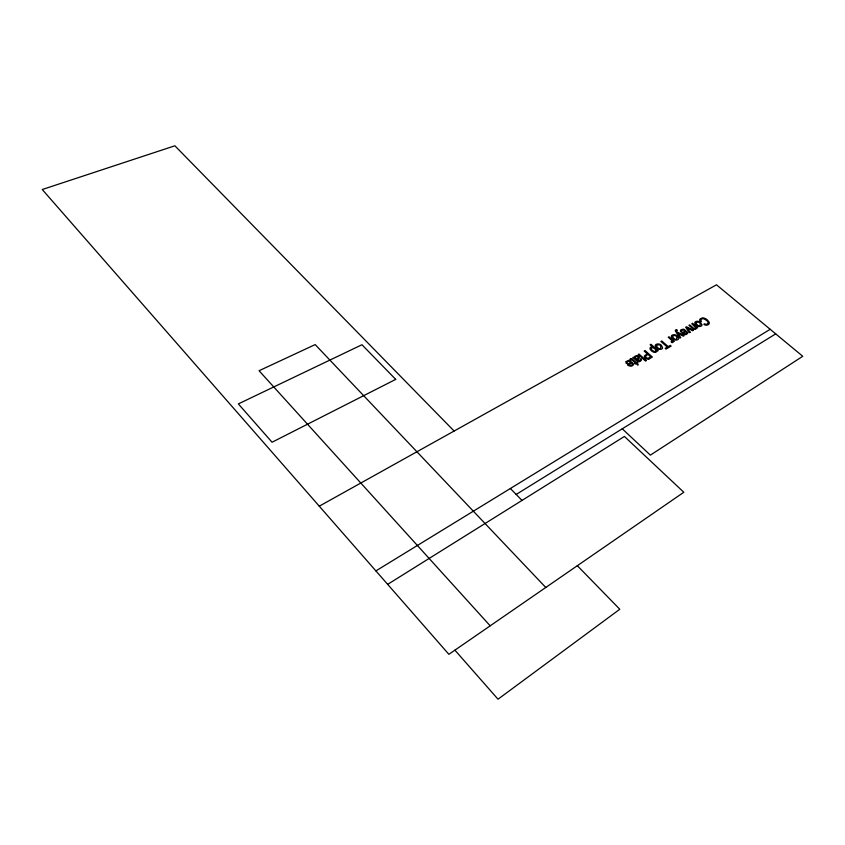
<?xml version="1.0" encoding="UTF-8"?>
<svg xmlns="http://www.w3.org/2000/svg" width="845" height="845" viewBox="0 0 845 845"><rect width="100%" height="100%" fill="white"/><g stroke="black" fill="none" stroke-linecap="round" stroke-linejoin="round"><path stroke-width="1.27" d="M638.345 358.924L637.373 360.255M387.665 584.36L624.413 436.442L683.806 492.255L448.875 654.326L42.25 189.523L174.873 145.794L454.103 431.034M516.179 494.441L775.689 333.87M375.898 570.903L770.175 329.296M646.362 355.449L648.03 354.488L650.629 356.801L648.981 357.762A5.799 3.876 23.3 0 1 648.136 358.185A1.806 1.204 23.4 0 1 645.675 356.537M628.838 364.607L631.733 362.938A2.26 1.532 23.1 0 1 632.144 364.765A2.26 1.532 23.1 0 1 630.138 365.293A2.493 1.69 23.1 0 1 628.87 364.596M319.273 506.187L716.486 284.807L802.75 356.284L650.365 455.128L622.258 428.795M630.581 358.798L631.004 358.671A1.31 0.887 23 0 1 631.986 358.819L636.179 362.452L637.51 362.737L636.887 363.086L638.197 364.269L637.922 365.23L636.074 363.572L635.25 364.047L634.542 363.403L635.366 362.928L631.722 359.716M694.601 329.349L694.241 329.328A1.532 0.982 24 0 1 693.903 329.244A2.408 1.542 24 0 1 693.016 328.821M638.334 361.723L638.82 361.734A3.031 2.039 23.2 0 0 639.369 361.649L639.961 361.428A7.256 4.88 23 0 0 640.425 361.164L640.932 360.762A4.162 2.799 23.2 0 0 641.207 360.445L641.418 359.875A2.049 1.373 23.2 0 0 641.376 359.421C640.563 357.699 640.161 359.199 640.003 360.255A4.415 2.968 23.1 0 1 639.475 360.604L637.384 360.266M693.016 328.821L692.646 328.557A13.404 8.545 24.1 0 1 692.118 328.113L688.918 325.367L689.678 324.934L693.618 328.219A1.405 0.898 24 0 0 695.044 328.304A2.229 1.436 24 0 0 695.351 328.124A1.922 1.236 24 0 0 695.615 327.617L691.791 323.719L692.551 323.276L697.78 327.754L696.449 327.987A2.44 1.563 24 0 1 696.291 328.578L695.984 328.906A2.989 1.922 24 0 1 694.611 329.36M630.729 359.981L629.821 359.336A4.457 3.01 23.1 0 1 630.571 358.787M510.369 488.505L522.02 500.409M577.336 565.706L619.786 609.256L498.022 699.206L454.906 650.164M545.775 587.476L315.174 344.591L259.066 370.733L490.184 625.818M656.787 350.77L658.213 350.717L650.925 344.274L650.122 344.739L652.731 347.031A2.619 1.732 23.4 0 0 651.717 346.915M673.021 341.834L672.778 341.063L674.268 341.401L669.008 336.817L668.237 337.261L670.962 339.648A4.922 3.232 23.6 0 1 671.87 340.62A1.267 0.824 23.7 0 1 671.807 341.655A2.007 1.32 23.7 0 1 671.057 341.813L672.071 342.658A2.398 1.563 23.7 0 0 672.683 342.447A1.415 0.929 23.7 0 0 673.011 341.993M701.931 324.839A3.56 2.271 24 0 1 699.892 326.466A3.56 2.271 24 0 1 696.301 325.177C691.231 321.269 699.977 319.421 701.339 323.73A2.979 1.901 24 0 1 701.709 324.776M678.577 338.38A3.612 2.355 23.7 0 1 676.454 340.06A3.612 2.355 23.7 0 1 672.821 338.75C667.761 334.842 676.602 332.74 677.996 337.25A3.021 1.965 23.7 0 1 678.355 338.327M662.575 347.654A3.644 2.408 23.5 0 1 660.41 349.376A3.644 2.408 23.5 0 1 656.734 348.045C651.643 344.042 660.621 341.94 662.005 346.503A3.053 2.017 23.5 0 1 662.353 347.601M651.706 346.904A2.387 1.584 23.4 0 0 650.798 347.168A3.074 2.039 23.4 0 0 650.122 347.929L650.069 348.077A3 1.986 23.4 0 0 650.132 349.038L650.28 349.386A4.542 3.01 23.4 0 0 650.914 350.284L651.083 350.464A5.218 3.464 23.4 0 0 653.069 351.911L653.713 352.164A2.852 1.891 23.4 0 0 655.847 352.185L656.618 351.657A2.081 1.384 23.5 0 0 656.787 351.298A2.651 1.764 23.5 0 0 656.787 350.77M652.963 347.76A3.528 2.345 23.4 0 1 655.804 350.263M651.104 348.774A1.944 1.289 23.4 0 1 652.974 347.654M654.146 351.383A3.581 2.377 23.4 0 1 651.241 348.784M655.973 350.274A1.944 1.289 23.4 0 1 654.136 351.531M648.928 359.072A3.031 2.028 23.4 0 1 645.96 358.576A3.031 2.028 23.4 0 1 644.355 356.379A2.017 1.352 23.4 0 1 644.281 356.041L647.185 353.738L644.196 351.087L645.084 350.569L652.361 357.034L649.752 358.555A8.777 5.862 23.2 0 1 648.854 358.988M645.432 356.463A2.936 1.965 23.5 0 1 646.414 355.513M638.112 361.692A2.06 1.384 23.2 0 1 637.236 361.28L636.887 361.016A13.478 9.01 23.3 0 1 636.38 360.572L633.697 358.227A3.063 2.07 23 0 0 632.736 357.678L633.56 357.203A2.408 1.627 23 0 1 634.415 357.678L634.606 356.865A3.95 2.651 23.2 0 1 635.482 355.977L636.919 355.618A2.091 1.405 23.1 0 1 637.542 355.724A1.88 1.267 23.1 0 1 638.123 355.977L638.302 356.083A2.366 1.595 23.1 0 1 638.64 356.347A2.091 1.405 23.1 0 1 639.295 357.794A3.158 2.123 23.1 0 1 638.947 358.375L638.904 358.438A11.133 7.478 22.8 0 1 638.334 358.924M630.793 360.012A2.039 1.384 23.1 0 1 631.595 359.537M672.293 336.342C677.532 344.844 679.042 332.465 672.303 336.278M656.227 345.594C661.381 354.308 663.262 341.549 656.227 345.594M635.282 357.72L635.387 358.269A3.063 2.06 23.1 0 0 636.148 359.125L636.454 359.431A11.376 7.658 23.6 0 1 637.542 358.343C639.707 356.347 635.144 355.882 635.292 357.615M675.387 330.501L675.493 331.113A4.383 2.831 23.7 0 0 675.651 331.451L679.919 338.116L680.743 337.641L678.641 334.419A20.016 13.119 23.3 0 0 677.838 333.279A18.379 11.809 23.7 0 0 679.359 334.124L683.309 336.152L684.123 335.676L676.993 331.895A14.397 9.274 23.9 0 1 676.697 331.441L676.57 331.187A1.088 0.708 23.6 0 1 676.581 330.712L676.75 330.553A2.672 1.732 23.7 0 1 677.394 330.3L676.475 329.666A2.598 1.69 23.7 0 0 675.673 329.972A1.753 1.141 23.6 0 0 675.387 330.49M695.752 322.769C700.568 331.124 702.723 319.252 695.752 322.769M680.626 330.258L680.552 330.416A2.873 1.859 23.8 0 0 680.574 331.451C680.764 332.655 682.327 332.096 681.577 331.124A1.827 1.183 23.8 0 1 681.799 330.458L682.559 330.057A2.102 1.363 23.8 0 1 683.32 330.025A2.197 1.426 23.8 0 1 683.742 330.099C687.714 331.155 677.943 333.194 684.27 334.43A3.179 2.049 23.9 0 0 685.221 334.599A3.021 1.954 23.9 0 0 686.066 334.536L687.492 333.585A3.074 1.986 23.9 0 0 687.65 332.962A3.232 2.091 23.9 0 0 687.587 332.476L684.292 329.455A3.031 1.954 23.8 0 0 682.718 329.201L680.626 330.258M626.177 361.575L626.092 361.745A2.979 2.017 23 0 0 626.06 362.854C626.219 364.132 627.877 363.519 627.127 362.484A1.891 1.278 23 0 1 627.391 361.776L628.215 361.343A2.176 1.468 23 0 1 629.007 361.311A2.271 1.542 23 0 1 629.451 361.385C633.634 362.516 623.209 364.649 629.81 365.991A3.285 2.218 23.1 0 0 630.793 366.16A3.126 2.112 23.1 0 0 631.69 366.086L633.243 365.072A3.179 2.155 23.1 0 0 633.433 364.396A3.338 2.26 23.1 0 0 633.391 363.889L630.064 360.699A3.137 2.123 23 0 0 628.427 360.435L626.177 361.575M708.004 323.403L707.687 323.783A4.151 2.641 24.1 0 1 707.223 324.079L706.557 324.269A2.271 1.447 24.2 0 1 706.008 324.279A2.176 1.384 24.2 0 1 705.617 324.216C704.381 323.276 702.903 324.469 704.878 324.892A3.633 2.313 24.2 0 0 706.927 325.135L707.941 324.85A5.45 3.464 24.1 0 0 708.543 324.469A4.795 3.042 24.1 0 0 709.208 323.498A4.014 2.546 24.1 0 0 709.166 322.262L707.371 319.938A6.845 4.352 24.1 0 0 705.121 318.48L703.927 318.047A3.802 2.419 24.1 0 0 702.808 317.868A3.528 2.239 24.1 0 0 702.269 317.889L699.977 319.04A3.781 2.408 24.1 0 0 699.734 320.329C699.829 322.177 702.353 322.188 700.949 320.456A2.662 1.69 24.1 0 1 701.107 319.516L701.625 319.051A3.295 2.091 24.1 0 1 703.008 318.734A2.609 1.658 24.1 0 1 704.065 318.914L706.557 320.413A6.01 3.824 24.1 0 1 707.74 321.691L707.952 322.029A2.862 1.827 24.2 0 1 708.121 323.128A2.715 1.732 24.2 0 1 708.004 323.403M667.307 347.105L665.184 348.341L666.018 349.08L671.131 346.101L670.296 345.373L668.173 346.598L661.772 340.979L660.896 341.475L667.307 347.105M646.298 360.561L645.485 361.037L638.207 354.53L639.021 354.066L646.298 360.561M690.101 332.212L689.288 332.687L685.696 327.226L686.499 326.762L693.428 330.279L692.625 330.744L687.175 327.871L690.101 332.212M685.971 331.578L683.288 333.131A2.419 1.563 23.9 0 0 684.545 333.807A2.186 1.415 23.9 0 0 686.436 333.289A2.186 1.415 23.9 0 0 685.982 331.578M395.713 379.384L272.058 442.231L238.353 403.899L361.956 344.739L395.713 379.384"/></g></svg>
